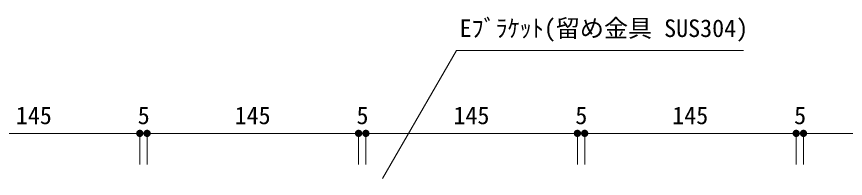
# Model space of a CAD drawing. Units: millimetres, scale not verified. Extents: x -4603 to 4686, y -14667 to 14758.
# Drawn here: x -4262 to -3694, y 1030 to 1141 of the extents above; entities that cross this region are included whole.
import ezdxf
from ezdxf.enums import TextEntityAlignment as Align

# ---------------------------------------------------------------- set-up
doc = ezdxf.new("R2010")
doc.units = ezdxf.units.MM
doc.header["$LTSCALE"] = 6.6
for name, color, linetype, lineweight in [('0-3_0-A11-寸法_詳細', 5, 'Continuous', 9), ('0-4_0', 7, 'Continuous', 9), ('0-5_A-B03-文字_書込_小', 7, 'Continuous', 9)]:
    doc.layers.add(name, color=color, linetype=linetype, lineweight=lineweight)
doc.styles.add('ＭＳ ゴシック', font='')
doc.styles.get('ＭＳ ゴシック').set_extended_font_data('MS Gothic')

# ---------------------------------------------------------------- blocks, each defined once
blk = doc.blocks.new('_Dot')
at = {"layer": '0-4_0'}
blk.add_line((-25, 0), (-50, 0), dxfattribs=at)
for points in [[(0, 0), (-25, 0), (-24.8, 3.13)], [(0, 0), (-24.8, -3.13), (-25, 0)], [(0, 0), (-24.8, 3.13), (-24.21, 6.22)], [(0, 0), (-24.21, -6.22), (-24.8, -3.13)], [(0, 0), (-24.21, 6.22), (-23.24, 9.2)], [(0, 0), (-23.24, -9.2), (-24.21, -6.22)], [(0, 0), (-23.24, 9.2), (-21.91, 12.04)], [(0, 0), (-21.91, -12.04), (-23.24, -9.2)], [(0, 0), (-21.91, 12.04), (-20.23, 14.69)], [(0, 0), (-20.23, -14.69), (-21.91, -12.04)], [(0, 0), (-20.23, 14.69), (-18.22, 17.11)], [(0, 0), (-18.22, -17.11), (-20.23, -14.69)], [(0, 0), (-18.22, 17.11), (-15.94, 19.26)], [(0, 0), (-15.94, -19.26), (-18.22, -17.11)], [(0, 0), (-15.94, 19.26), (-13.4, 21.11)], [(0, 0), (-13.4, -21.11), (-15.94, -19.26)], [(0, 0), (-13.4, 21.11), (-10.64, 22.62)], [(0, 0), (-10.64, -22.62), (-13.4, -21.11)], [(0, 0), (-10.64, 22.62), (-7.73, 23.78)], [(0, 0), (-7.73, -23.78), (-10.64, -22.62)], [(0, 0), (-7.73, 23.78), (-4.68, 24.56)], [(0, 0), (-4.68, -24.56), (-7.73, -23.78)], [(0, 0), (-4.68, 24.56), (-1.57, 24.95)], [(0, 0), (-1.57, -24.95), (-4.68, -24.56)], [(0, 0), (-1.57, 24.95), (1.57, 24.95)], [(0, 0), (1.57, -24.95), (-1.57, -24.95)], [(0, 0), (1.57, 24.95), (4.68, 24.56)], [(0, 0), (4.68, 24.56), (7.73, 23.78)], [(0, 0), (7.73, 23.78), (10.64, 22.62)], [(0, 0), (10.64, 22.62), (13.4, 21.11)], [(0, 0), (13.4, 21.11), (15.94, 19.26)], [(0, 0), (15.94, 19.26), (18.22, 17.11)], [(0, 0), (18.22, 17.11), (20.23, 14.69)], [(0, 0), (20.23, 14.69), (21.91, 12.04)], [(0, 0), (21.91, 12.04), (23.24, 9.2)], [(0, 0), (23.24, 9.2), (24.21, 6.22)], [(0, 0), (24.21, 6.22), (24.8, 3.13)], [(0, 0), (24.8, 3.13), (25, 0)], [(0, 0), (4.68, -24.56), (1.57, -24.95)], [(0, 0), (7.73, -23.78), (4.68, -24.56)], [(0, 0), (10.64, -22.62), (7.73, -23.78)], [(0, 0), (13.4, -21.11), (10.64, -22.62)], [(0, 0), (15.94, -19.26), (13.4, -21.11)], [(0, 0), (18.22, -17.11), (15.94, -19.26)], [(0, 0), (20.23, -14.69), (18.22, -17.11)], [(0, 0), (21.91, -12.04), (20.23, -14.69)], [(0, 0), (23.24, -9.2), (21.91, -12.04)], [(0, 0), (24.21, -6.22), (23.24, -9.2)], [(0, 0), (24.8, -3.13), (24.21, -6.22)], [(0, 0), (25, 0), (24.8, -3.13)]]:
    blk.add_solid(points, dxfattribs=at)

msp = doc.modelspace()

# ---------------------------------------------------------------- linework, layer by layer
at = {"layer": '0-3_0-A11-寸法_詳細'}
for p, q in [((-4317.357, 1060.587), (-4182.357, 1060.587)), ((-4182.357, 1060.587), (-4187.357, 1060.587)), ((-4177.357, 1039.093), (-4177.357, 1060.587)), ((-4177.357, 1039.093), (-4177.357, 1060.587)), ((-4177.357, 1060.587), (-4172.357, 1060.587)), ((-4172.357, 1039.093), (-4172.357, 1060.587)), ((-4172.357, 1039.093), (-4172.357, 1060.587)), ((-4167.357, 1060.587), (-4162.357, 1060.587)), ((-4167.357, 1060.587), (-4032.357, 1060.587)), ((-4032.357, 1060.587), (-4037.357, 1060.587)), ((-4027.357, 1039.093), (-4027.357, 1060.587)), ((-4027.357, 1039.093), (-4027.357, 1060.587)), ((-4027.357, 1060.587), (-4022.357, 1060.587)), ((-4022.357, 1039.093), (-4022.357, 1060.587)), ((-4022.357, 1039.093), (-4022.357, 1060.587)), ((-4017.357, 1060.587), (-4012.357, 1060.587)), ((-4017.357, 1060.587), (-3882.357, 1060.587)), ((-3882.357, 1060.587), (-3887.357, 1060.587)), ((-3877.357, 1039.093), (-3877.357, 1060.587)), ((-3877.357, 1039.093), (-3877.357, 1060.587)), ((-3877.357, 1060.587), (-3872.357, 1060.587)), ((-3872.357, 1039.093), (-3872.357, 1060.587)), ((-3872.357, 1039.093), (-3872.357, 1060.587)), ((-3867.357, 1060.587), (-3862.357, 1060.587)), ((-3867.357, 1060.587), (-3732.357, 1060.587)), ((-3732.357, 1060.587), (-3737.357, 1060.587)), ((-3727.357, 1039.093), (-3727.357, 1060.587)), ((-3727.357, 1039.093), (-3727.357, 1060.587)), ((-3727.357, 1060.587), (-3722.357, 1060.587)), ((-3722.357, 1039.093), (-3722.357, 1060.587)), ((-3722.357, 1039.093), (-3722.357, 1060.587)), ((-3717.357, 1060.587), (-3712.357, 1060.587)), ((-3717.357, 1060.587), (-3582.357, 1060.587))]:
    msp.add_line(p, q, dxfattribs=at)
at = {"layer": '0-5_A-B03-文字_書込_小'}
msp.add_lwpolyline([(-3763.393, 1117.445), (-3960.296, 1117.445), (-4010.858, 1029.6)], dxfattribs=at)

# ---------------------------------------------------------------- block references
at = {"layer": '0-3_0-A11-寸法_詳細', "xscale": 0.1, "yscale": 0.1}
for p in [(-4177.357, 1060.587), (-4177.357, 1060.587), (-4027.357, 1060.587), (-4027.357, 1060.587), (-3877.357, 1060.587), (-3877.357, 1060.587), (-3727.357, 1060.587), (-3727.357, 1060.587)]:
    msp.add_blockref('_Dot', p, dxfattribs=at)
at = {"layer": '0-3_0-A11-寸法_詳細', "xscale": 0.1, "yscale": 0.1, "rotation": 180}
for p in [(-4172.357, 1060.587), (-4172.357, 1060.587), (-4022.357, 1060.587), (-4022.357, 1060.587), (-3872.357, 1060.587), (-3872.357, 1060.587), (-3722.357, 1060.587), (-3722.357, 1060.587)]:
    msp.add_blockref('_Dot', p, dxfattribs=at)

# ---------------------------------------------------------------- texts
at = {"layer": '0-3_0-A11-寸法_詳細', "style": 'ＭＳ ゴシック'}
for s, p in [('145', (-4262.361, 1063.272)), ('5', (-4178.789, 1063.272)), ('145', (-4112.361, 1063.272)), ('5', (-4028.789, 1063.272)), ('145', (-3962.361, 1063.272)), ('5', (-3878.789, 1063.272)), ('145', (-3812.361, 1063.272)), ('5', (-3728.789, 1063.272))]:
    msp.add_text(s, height=12.1, dxfattribs=at).set_placement(p, align=Align.BOTTOM_LEFT)
at = {"layer": '0-5_A-B03-文字_書込_小', "style": 'ＭＳ ゴシック'}
msp.add_text('Eﾌﾞﾗｹｯﾄ(留め金具 SUS304)', height=12.1, dxfattribs=at).set_placement((-3958.124, 1123.143), align=Align.BOTTOM_LEFT)

doc.saveas('drawing.dxf')
